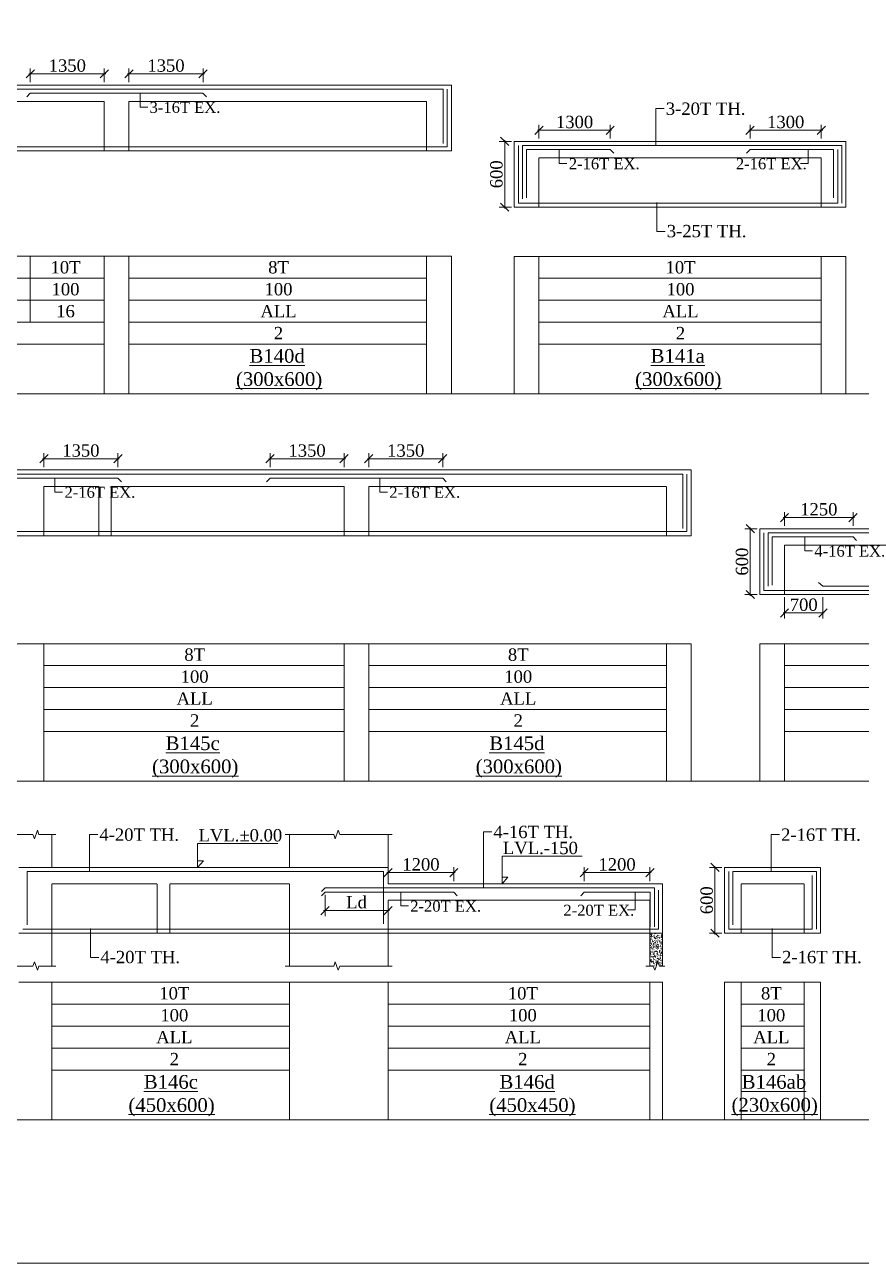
# Model space of a CAD drawing. Header units: millimetres. Extents: x 9781889 to 10654170, y -7832723 to -7608561.
# Drawn here: x 10389432 to 10404690, y -7801878 to -7779287 of the extents above; entities that cross this region are included whole.
import ezdxf
from ezdxf.enums import TextEntityAlignment as Align

# ---------------------------------------------------------------- set-up
doc = ezdxf.new("R2010")
doc.units = ezdxf.units.MM
doc.header["$LTSCALE"] = 10
doc.header["$PDMODE"] = 3
doc.linetypes.add('HIDDEN', pattern=[0.375, 0.25, -0.125])
for name, color, linetype, lineweight in [('LVL', 3, 'Continuous', 0), ('S-CUT OUT LINE', 9, 'Continuous', 0), ('S-DIM L.S.', 7, 'Continuous', 0), ('S-HATCH', 8, 'Continuous', 0), ('S-L.S.SECTION', 5, 'Continuous', 0), ('S-L.S.SLAB LINE', 252, 'HIDDEN', 0), ('S-L.S.STEEL', 1, 'Continuous', 9), ('S-SECTION MARK', 7, 'Continuous', 0), ('S-SHEET', 251, 'Continuous', 0), ('S-TEXT', 7, 'Continuous', 0), ('S-TEXT L.S. BEAM NO.', 30, 'Continuous', 0), ('S-TEXT. L.S.', 7, 'Continuous', 0)]:
    doc.layers.add(name, color=color, linetype=linetype, lineweight=lineweight)
doc.styles.add('135', font='arial.ttf', dxfattribs={"width": 0.8, "height": 135})
doc.styles.get("Standard").update_dxf_attribs({"font": 'arial.ttf'})
doc.styles.add('TEXT', font='times.ttf')
doc.dimstyles.new('75', dxfattribs={"dimtxt": 135, "dimasz": 90, "dimexe": 0.1, "dimexo": 0.03, "dimgap": 0.09, "dimtad": 1, "dimdec": 0, "dimzin": 0, "dimdsep": 46, "dimtxsty": '135', "dimblk": 'ARCHTICK', "dimcen": 0.09, "dimclrd": 256, "dimclre": 256, "dimclrt": 256, "dimadec": 0, "dimazin": 0, "dimtfac": 1, "dimtdec": 0, "dimtofl": 0, "dimtmove": 1, "dimatfit": 3, "dimldrblk": 'DOTSMALL', "dimfxl": 1, "dimtolj": 1, "dimtzin": 0, "dimlwd": -1, "dimlwe": -1, "dimarcsym": 0})
doc.dimstyles.new('SETU_1', dxfattribs={"dimtxt": 200, "dimasz": 150, "dimexe": 100, "dimexo": 50, "dimgap": 35, "dimtad": 1, "dimdec": 0, "dimzin": 0, "dimdsep": 46, "dimtxsty": 'Standard', "dimblk": 'OBLIQUE', "dimcen": 150, "dimdle": 25, "dimclrd": 256, "dimclre": 7, "dimclrt": 256, "dimadec": 0, "dimazin": 0, "dimtfac": 1, "dimtdec": 0, "dimtofl": 0, "dimtmove": 1, "dimatfit": 3, "dimfxl": 1, "dimtolj": 1, "dimtzin": 0, "dimlwd": -1, "dimlwe": 5, "dimarcsym": 1})

# ---------------------------------------------------------------- blocks, each defined once
blk = doc.blocks.new('_Oblique')
at = {"color": 0, "linetype": 'ByBlock', "lineweight": -2}
blk.add_line((-0.5, -0.5), (0.5, 0.5), dxfattribs=at)
blk = doc.blocks.new('*D897')
at = {"layer": 'Defpoints', "color": 0, "transparency": 16777216}
for p in [(10390883, -7780183), (10389533, -7780387, 0), (10390883, -7780387, 0)]:
    blk.add_point(p, dxfattribs=at)
at = {"layer": 'S-DIM L.S.', "transparency": 16777216}
blk.add_line((10389508, -7780183), (10390908, -7780183), dxfattribs=at)
at = {"layer": 'S-DIM L.S.', "color": 7, "lineweight": 5, "transparency": 16777216}
for p, q in [((10389533, -7780337), (10389533, -7780083)), ((10390883, -7780337), (10390883, -7780083))]:
    blk.add_line(p, q, dxfattribs=at)
at = {"layer": 'S-DIM L.S.', "transparency": 16777216, "xscale": 150, "yscale": 150, "zscale": 150, "rotation": 180}
blk.add_blockref('_Oblique', (10389533, -7780183), dxfattribs=at)
at = {"layer": 'S-DIM L.S.', "transparency": 16777216, "xscale": 150, "yscale": 150, "zscale": 150}
blk.add_blockref('_Oblique', (10390883, -7780183), dxfattribs=at)
at = {"layer": 'S-DIM L.S.', "transparency": 16777216, "insert": (10390208, -7780033), "char_height": 225, "attachment_point": 5, "style": 'TEXT'}
blk.add_mtext('\\A1;1350', dxfattribs=at)
blk = doc.blocks.new('*D898')
at = {"layer": 'Defpoints', "color": 0, "transparency": 16777216}
for p in [(10391333, -7780183), (10391333, -7780387, 0), (10392683, -7780387, 0)]:
    blk.add_point(p, dxfattribs=at)
at = {"layer": 'S-DIM L.S.', "transparency": 16777216}
blk.add_line((10392708, -7780183), (10391308, -7780183), dxfattribs=at)
at = {"layer": 'S-DIM L.S.', "color": 7, "lineweight": 5, "transparency": 16777216}
for p, q in [((10391333, -7780337), (10391333, -7780083)), ((10392683, -7780337), (10392683, -7780083))]:
    blk.add_line(p, q, dxfattribs=at)
at = {"layer": 'S-DIM L.S.', "transparency": 16777216, "xscale": 150, "yscale": 150, "zscale": 150, "rotation": 180}
blk.add_blockref('_Oblique', (10391333, -7780183), dxfattribs=at)
at = {"layer": 'S-DIM L.S.', "transparency": 16777216, "xscale": 150, "yscale": 150, "zscale": 150}
blk.add_blockref('_Oblique', (10392683, -7780183), dxfattribs=at)
at = {"layer": 'S-DIM L.S.', "transparency": 16777216, "insert": (10392008, -7780033), "char_height": 225, "attachment_point": 5, "style": 'TEXT'}
blk.add_mtext('\\A1;1350', dxfattribs=at)
blk = doc.blocks.new('_ArchTick')
at = {"color": 0, "linetype": 'ByBlock', "const_width": 0.15}
blk.add_lwpolyline([(-0.5, -0.5), (0.5, 0.5)], dxfattribs=at)
blk = doc.blocks.new('*D899')
at = {"layer": 'Defpoints', "color": 0, "transparency": 16777216}
for p in [(10398361, -7781415), (10398186, -7782615), (10398361, -7782615)]:
    blk.add_point(p, dxfattribs=at)
at = {"layer": 'S-DIM L.S.', "color": 7, "lineweight": 5, "transparency": 16777216}
for p, q in [((10398311, -7781415), (10398086, -7781415)), ((10398311, -7782615), (10398086, -7782615))]:
    blk.add_line(p, q, dxfattribs=at)
at = {"layer": 'S-DIM L.S.', "transparency": 16777216}
blk.add_line((10398186, -7781390), (10398186, -7782640), dxfattribs=at)
at = {"layer": 'S-DIM L.S.', "transparency": 16777216, "xscale": 150, "yscale": 150, "zscale": 150}
for p, rotation in [((10398186, -7781415), 90), ((10398186, -7782615), 270)]:
    blk.add_blockref('_Oblique', p, dxfattribs=dict(at, rotation=rotation))
at = {"layer": 'S-DIM L.S.', "transparency": 16777216, "insert": (10398036, -7782015), "char_height": 225, "attachment_point": 5, "rotation": 90, "style": 'TEXT'}
blk.add_mtext('\\A1;600', dxfattribs=at)
blk = doc.blocks.new('*D900')
at = {"layer": 'Defpoints', "color": 0, "transparency": 16777216}
for p in [(10402662, -7781415, 0), (10403962, -7781211), (10403962, -7781415, 0)]:
    blk.add_point(p, dxfattribs=at)
at = {"layer": 'S-DIM L.S.', "color": 7, "lineweight": 5, "transparency": 16777216}
for p, q in [((10402662, -7781365), (10402662, -7781111)), ((10403962, -7781365), (10403962, -7781111))]:
    blk.add_line(p, q, dxfattribs=at)
at = {"layer": 'S-DIM L.S.', "transparency": 16777216}
blk.add_line((10402637, -7781211), (10403987, -7781211), dxfattribs=at)
at = {"layer": 'S-DIM L.S.', "transparency": 16777216, "xscale": 150, "yscale": 150, "zscale": 150, "rotation": 180}
blk.add_blockref('_Oblique', (10402662, -7781211), dxfattribs=at)
at = {"layer": 'S-DIM L.S.', "transparency": 16777216, "xscale": 150, "yscale": 150, "zscale": 150}
blk.add_blockref('_Oblique', (10403962, -7781211), dxfattribs=at)
at = {"layer": 'S-DIM L.S.', "transparency": 16777216, "insert": (10403312, -7781062), "char_height": 225, "attachment_point": 5, "style": 'TEXT'}
blk.add_mtext('\\A1;1300', dxfattribs=at)
blk = doc.blocks.new('*D901')
at = {"layer": 'Defpoints', "color": 0, "transparency": 16777216}
for p in [(10398811, -7781211), (10398811, -7781415, 0), (10400111, -7781415, 0)]:
    blk.add_point(p, dxfattribs=at)
at = {"layer": 'S-DIM L.S.', "color": 7, "lineweight": 5, "transparency": 16777216}
for p, q in [((10398811, -7781365), (10398811, -7781111)), ((10400111, -7781365), (10400111, -7781111))]:
    blk.add_line(p, q, dxfattribs=at)
at = {"layer": 'S-DIM L.S.', "transparency": 16777216}
blk.add_line((10400136, -7781211), (10398786, -7781211), dxfattribs=at)
at = {"layer": 'S-DIM L.S.', "transparency": 16777216, "xscale": 150, "yscale": 150, "zscale": 150, "rotation": 180}
blk.add_blockref('_Oblique', (10398811, -7781211), dxfattribs=at)
at = {"layer": 'S-DIM L.S.', "transparency": 16777216, "xscale": 150, "yscale": 150, "zscale": 150}
blk.add_blockref('_Oblique', (10400111, -7781211), dxfattribs=at)
at = {"layer": 'S-DIM L.S.', "transparency": 16777216, "insert": (10399461, -7781062), "char_height": 225, "attachment_point": 5, "style": 'TEXT'}
blk.add_mtext('\\A1;1300', dxfattribs=at)
blk = doc.blocks.new('*D910')
at = {"layer": 'Defpoints', "color": 0, "transparency": 16777216}
for p in [(10389781, -7787204), (10389781, -7787408, 0), (10391131, -7787408, 0)]:
    blk.add_point(p, dxfattribs=at)
at = {"layer": 'S-DIM L.S.', "transparency": 16777216}
blk.add_line((10391156, -7787204), (10389756, -7787204), dxfattribs=at)
at = {"layer": 'S-DIM L.S.', "color": 7, "lineweight": 5, "transparency": 16777216}
for p, q in [((10389781, -7787358), (10389781, -7787104)), ((10391131, -7787358), (10391131, -7787104))]:
    blk.add_line(p, q, dxfattribs=at)
at = {"layer": 'S-DIM L.S.', "transparency": 16777216, "xscale": 150, "yscale": 150, "zscale": 150, "rotation": 180}
blk.add_blockref('_Oblique', (10389781, -7787204), dxfattribs=at)
at = {"layer": 'S-DIM L.S.', "transparency": 16777216, "xscale": 150, "yscale": 150, "zscale": 150}
blk.add_blockref('_Oblique', (10391131, -7787204), dxfattribs=at)
at = {"layer": 'S-DIM L.S.', "transparency": 16777216, "insert": (10390456, -7787055), "char_height": 225, "attachment_point": 5, "style": 'TEXT'}
blk.add_mtext('\\A1;1350', dxfattribs=at)
blk = doc.blocks.new('*D911')
at = {"layer": 'Defpoints', "color": 0, "transparency": 16777216}
for p in [(10395256, -7787204), (10393906, -7787408, 0), (10395256, -7787408, 0)]:
    blk.add_point(p, dxfattribs=at)
at = {"layer": 'S-DIM L.S.', "transparency": 16777216}
blk.add_line((10393881, -7787204), (10395281, -7787204), dxfattribs=at)
at = {"layer": 'S-DIM L.S.', "color": 7, "lineweight": 5, "transparency": 16777216}
for p, q in [((10393906, -7787358), (10393906, -7787104)), ((10395256, -7787358), (10395256, -7787104))]:
    blk.add_line(p, q, dxfattribs=at)
at = {"layer": 'S-DIM L.S.', "transparency": 16777216, "xscale": 150, "yscale": 150, "zscale": 150, "rotation": 180}
blk.add_blockref('_Oblique', (10393906, -7787204), dxfattribs=at)
at = {"layer": 'S-DIM L.S.', "transparency": 16777216, "xscale": 150, "yscale": 150, "zscale": 150}
blk.add_blockref('_Oblique', (10395256, -7787204), dxfattribs=at)
at = {"layer": 'S-DIM L.S.', "transparency": 16777216, "insert": (10394581, -7787055), "char_height": 225, "attachment_point": 5, "style": 'TEXT'}
blk.add_mtext('\\A1;1350', dxfattribs=at)
blk = doc.blocks.new('*D912')
at = {"layer": 'Defpoints', "color": 0, "transparency": 16777216}
for p in [(10395706, -7787204), (10395706, -7787408, 0), (10397056, -7787408, 0)]:
    blk.add_point(p, dxfattribs=at)
at = {"layer": 'S-DIM L.S.', "transparency": 16777216}
blk.add_line((10397081, -7787204), (10395681, -7787204), dxfattribs=at)
at = {"layer": 'S-DIM L.S.', "color": 7, "lineweight": 5, "transparency": 16777216}
for p, q in [((10395706, -7787358), (10395706, -7787104)), ((10397056, -7787358), (10397056, -7787104))]:
    blk.add_line(p, q, dxfattribs=at)
at = {"layer": 'S-DIM L.S.', "transparency": 16777216, "xscale": 150, "yscale": 150, "zscale": 150, "rotation": 180}
blk.add_blockref('_Oblique', (10395706, -7787204), dxfattribs=at)
at = {"layer": 'S-DIM L.S.', "transparency": 16777216, "xscale": 150, "yscale": 150, "zscale": 150}
blk.add_blockref('_Oblique', (10397056, -7787204), dxfattribs=at)
at = {"layer": 'S-DIM L.S.', "transparency": 16777216, "insert": (10396381, -7787055), "char_height": 225, "attachment_point": 5, "style": 'TEXT'}
blk.add_mtext('\\A1;1350', dxfattribs=at)
blk = doc.blocks.new('*D913')
at = {"layer": 'Defpoints', "color": 0, "transparency": 16777216}
for p in [(10402841, -7788480), (10402666, -7789680), (10402841, -7789680)]:
    blk.add_point(p, dxfattribs=at)
at = {"layer": 'S-DIM L.S.', "color": 7, "lineweight": 5, "transparency": 16777216}
for p, q in [((10402791, -7788480), (10402566, -7788480)), ((10402791, -7789680), (10402566, -7789680))]:
    blk.add_line(p, q, dxfattribs=at)
at = {"layer": 'S-DIM L.S.', "transparency": 16777216}
blk.add_line((10402666, -7788455), (10402666, -7789705), dxfattribs=at)
at = {"layer": 'S-DIM L.S.', "transparency": 16777216, "xscale": 150, "yscale": 150, "zscale": 150}
for p, rotation in [((10402666, -7788480), 90), ((10402666, -7789680), 270)]:
    blk.add_blockref('_Oblique', p, dxfattribs=dict(at, rotation=rotation))
at = {"layer": 'S-DIM L.S.', "transparency": 16777216, "insert": (10402516, -7789080), "char_height": 225, "attachment_point": 5, "rotation": 90, "style": 'TEXT'}
blk.add_mtext('\\A1;600', dxfattribs=at)
blk = doc.blocks.new('*D915')
at = {"layer": 'Defpoints', "color": 0, "transparency": 16777216}
for p in [(10403291, -7788277), (10403291, -7788480, 0), (10404541, -7788480, 0)]:
    blk.add_point(p, dxfattribs=at)
at = {"layer": 'S-DIM L.S.', "color": 7, "lineweight": 5, "transparency": 16777216}
for p, q in [((10403291, -7788430), (10403291, -7788177)), ((10404541, -7788430), (10404541, -7788177))]:
    blk.add_line(p, q, dxfattribs=at)
at = {"layer": 'S-DIM L.S.', "transparency": 16777216}
blk.add_line((10404566, -7788277), (10403266, -7788277), dxfattribs=at)
at = {"layer": 'S-DIM L.S.', "transparency": 16777216, "xscale": 150, "yscale": 150, "zscale": 150, "rotation": 180}
blk.add_blockref('_Oblique', (10403291, -7788277), dxfattribs=at)
at = {"layer": 'S-DIM L.S.', "transparency": 16777216, "xscale": 150, "yscale": 150, "zscale": 150}
blk.add_blockref('_Oblique', (10404541, -7788277), dxfattribs=at)
at = {"layer": 'S-DIM L.S.', "transparency": 16777216, "insert": (10403916, -7788127), "char_height": 225, "attachment_point": 5, "style": 'TEXT'}
blk.add_mtext('\\A1;1250', dxfattribs=at)
blk = doc.blocks.new('*D917')
at = {"layer": 'Defpoints', "color": 0, "transparency": 16777216}
for p in [(10403291, -7789680, 0), (10403991, -7789680, 0), (10403291, -7790016)]:
    blk.add_point(p, dxfattribs=at)
at = {"layer": 'S-DIM L.S.', "color": 7, "lineweight": 5, "transparency": 16777216}
for p, q in [((10403291, -7789730), (10403291, -7790116)), ((10403991, -7789730), (10403991, -7790116))]:
    blk.add_line(p, q, dxfattribs=at)
at = {"layer": 'S-DIM L.S.', "transparency": 16777216}
blk.add_line((10404016, -7790016), (10403266, -7790016), dxfattribs=at)
at = {"layer": 'S-DIM L.S.', "transparency": 16777216, "xscale": 150, "yscale": 150, "zscale": 150, "rotation": 180}
blk.add_blockref('_Oblique', (10403291, -7790016), dxfattribs=at)
at = {"layer": 'S-DIM L.S.', "transparency": 16777216, "xscale": 150, "yscale": 150, "zscale": 150}
blk.add_blockref('_Oblique', (10403991, -7790016), dxfattribs=at)
at = {"layer": 'S-DIM L.S.', "transparency": 16777216, "insert": (10403641, -7789867), "char_height": 225, "attachment_point": 5, "style": 'TEXT'}
blk.add_mtext('\\A1;700', dxfattribs=at)
blk = doc.blocks.new('*D1290')
at = {"layer": 'Defpoints', "color": 0, "transparency": 16777216}
for p in [(10394909, -7795107, 0), (10396059, -7795257, 0), (10396059, -7795446)]:
    blk.add_point(p, dxfattribs=at)
at = {"layer": 'S-DIM L.S.', "color": 7, "lineweight": 5, "transparency": 16777216}
for p, q in [((10394909, -7795157), (10394909, -7795546)), ((10396059, -7795307), (10396059, -7795546))]:
    blk.add_line(p, q, dxfattribs=at)
at = {"layer": 'S-DIM L.S.', "transparency": 16777216}
blk.add_line((10394884, -7795446), (10396084, -7795446), dxfattribs=at)
at = {"layer": 'S-DIM L.S.', "transparency": 16777216, "xscale": 150, "yscale": 150, "zscale": 150, "rotation": 180}
blk.add_blockref('_Oblique', (10394909, -7795446), dxfattribs=at)
at = {"layer": 'S-DIM L.S.', "transparency": 16777216, "xscale": 150, "yscale": 150, "zscale": 150}
blk.add_blockref('_Oblique', (10396059, -7795446), dxfattribs=at)
at = {"layer": 'S-DIM L.S.', "transparency": 16777216, "insert": (10395484, -7795294), "char_height": 225, "attachment_point": 5, "style": 'TEXT'}
blk.add_mtext('\\A1;Ld', dxfattribs=at)
blk = doc.blocks.new('*D1291')
at = {"layer": 'Defpoints', "color": 0, "transparency": 16777216}
for p in [(10396059, -7794753), (10396059, -7794957, 0), (10397259, -7794957, 0)]:
    blk.add_point(p, dxfattribs=at)
at = {"layer": 'S-DIM L.S.', "color": 7, "lineweight": 5, "transparency": 16777216}
for p, q in [((10396059, -7794907), (10396059, -7794653)), ((10397259, -7794907), (10397259, -7794653))]:
    blk.add_line(p, q, dxfattribs=at)
at = {"layer": 'S-DIM L.S.', "transparency": 16777216}
blk.add_line((10397284, -7794753), (10396034, -7794753), dxfattribs=at)
at = {"layer": 'S-DIM L.S.', "transparency": 16777216, "xscale": 150, "yscale": 150, "zscale": 150, "rotation": 180}
blk.add_blockref('_Oblique', (10396059, -7794753), dxfattribs=at)
at = {"layer": 'S-DIM L.S.', "transparency": 16777216, "xscale": 150, "yscale": 150, "zscale": 150}
blk.add_blockref('_Oblique', (10397259, -7794753), dxfattribs=at)
at = {"layer": 'S-DIM L.S.', "transparency": 16777216, "insert": (10396659, -7794604), "char_height": 225, "attachment_point": 5, "style": 'TEXT'}
blk.add_mtext('\\A1;1200', dxfattribs=at)
blk = doc.blocks.new('*D1292')
at = {"layer": 'Defpoints', "color": 0, "transparency": 16777216}
for p in [(10399636, -7794957, 0), (10400836, -7794753), (10400836, -7794957, 0)]:
    blk.add_point(p, dxfattribs=at)
at = {"layer": 'S-DIM L.S.', "color": 7, "lineweight": 5, "transparency": 16777216}
for p, q in [((10399636, -7794907), (10399636, -7794653)), ((10400836, -7794907), (10400836, -7794653))]:
    blk.add_line(p, q, dxfattribs=at)
at = {"layer": 'S-DIM L.S.', "transparency": 16777216}
blk.add_line((10399611, -7794753), (10400861, -7794753), dxfattribs=at)
at = {"layer": 'S-DIM L.S.', "transparency": 16777216, "xscale": 150, "yscale": 150, "zscale": 150, "rotation": 180}
blk.add_blockref('_Oblique', (10399636, -7794753), dxfattribs=at)
at = {"layer": 'S-DIM L.S.', "transparency": 16777216, "xscale": 150, "yscale": 150, "zscale": 150}
blk.add_blockref('_Oblique', (10400836, -7794753), dxfattribs=at)
at = {"layer": 'S-DIM L.S.', "transparency": 16777216, "insert": (10400236, -7794604), "char_height": 225, "attachment_point": 5, "style": 'TEXT'}
blk.add_mtext('\\A1;1200', dxfattribs=at)
blk = doc.blocks.new('*D1295')
at = {"layer": 'Defpoints', "color": 0, "transparency": 16777216}
for p in [(10402197, -7794657), (10402022, -7795857), (10402197, -7795857)]:
    blk.add_point(p, dxfattribs=at)
at = {"layer": 'S-DIM L.S.', "color": 7, "lineweight": 5, "transparency": 16777216}
for p, q in [((10402147, -7794657), (10401922, -7794657)), ((10402147, -7795857), (10401922, -7795857))]:
    blk.add_line(p, q, dxfattribs=at)
at = {"layer": 'S-DIM L.S.', "transparency": 16777216}
blk.add_line((10402022, -7794632), (10402022, -7795882), dxfattribs=at)
at = {"layer": 'S-DIM L.S.', "transparency": 16777216, "xscale": 150, "yscale": 150, "zscale": 150}
for p, rotation in [((10402022, -7794657), 90), ((10402022, -7795857), 270)]:
    blk.add_blockref('_Oblique', p, dxfattribs=dict(at, rotation=rotation))
at = {"layer": 'S-DIM L.S.', "transparency": 16777216, "insert": (10401872, -7795257), "char_height": 225, "attachment_point": 5, "rotation": 90, "style": 'TEXT'}
blk.add_mtext('\\A1;600', dxfattribs=at)

msp = doc.modelspace()

# ---------------------------------------------------------------- hatches: boundary and pattern name
at = {"layer": 'S-HATCH'}
h = msp.add_hatch(dxfattribs=at)
h.set_pattern_fill('AR-CONC', color=256, scale=0.5)
h.set_pattern_definition([(50, (606081.35, -67240.05), (91.0923345, -7.96954277), [9.525, -104.775]), (355, (606081.35, -67240.05), (-17.6217107, 95.5284226), [7.62, -83.8202921]), (100.4514447, (606088.94, -67240.71), (73.47062355, 87.55887596), [8.0950044, -89.0451223]), (46.1842, (606081.35, -67214.65), (135.5395204, -21.021164), [14.2875, -157.1625]), (96.6355576, (606092.64, -67216.4), (118.702067, 123.7130623), [12.1425116, -133.5678041]), (351.1841512, (606081.35, -67214.65), (118.702067, 123.7130623), [11.4299835, -125.729866]), (21, (606094.05, -67221), (75.80719563, -51.1325991), [9.525, -104.775]), (326, (606094.05, -67221), (30.9010142, 92.09398306), [7.62, -83.82]), (71.451445, (606100.36, -67225.26), (106.70820964, 40.96138444), [8.0950044, -89.0449688]), (37.5, (606081.347, -67240.047), (1.544301625, 42.27751944), [0, -82.804, 0, -85.09, 0, -84.1375]), (7.5, (606081.347, -67240.047), (33.40983126, 50.09028741), [0, -48.514, 0, -80.899, 0, -32.0675]), (327.5, (606053.026, -67240.047), (67.79529758, -2.864372), [0, -31.75, 0, -99.06, 0, -131.445]), (317.5, (606040.326, -67240.047), (74.0645907, 12.71324552), [0, -41.275, 0, -65.786, 0, -93.345])])
h.paths.add_polyline_path([(10400836.5, -7796457.2), (10400952.3, -7796457.2), (10400980.2, -7796380.3), (10401008.2, -7796457.2), (10401066.5, -7796457.2), (10401066.5, -7795857.2), (10400836.5, -7795857.2)])

# ---------------------------------------------------------------- linework, layer by layer
at = {"layer": 'LVL', "linetype": 'Continuous', "elevation": 0}
for points in [[(10394046.7, -7794222.2), (10392585.5, -7794222.2), (10392585.5, -7794657.2), (10392693.6, -7794535.1), (10392585.5, -7794535.1)], [(10399599.1, -7794453.8), (10398137.9, -7794453.8), (10398137.9, -7794957.2), (10398246, -7794835.1), (10398137.9, -7794835.1)]]:
    msp.add_lwpolyline(points, dxfattribs=at)
at = {"layer": 'S-CUT OUT LINE', "color": 5, "elevation": 0}
for points in [[(10389245.3, -7794057.2), (10389579, -7794057.2), (10389607, -7794134), (10389662.9, -7793980.3), (10389690.9, -7794057.2), (10389998.6, -7794057.2)], [(10394180.3, -7794057.2), (10395067, -7794057.2), (10395094.9, -7794134), (10395150.9, -7793980.3), (10395178.9, -7794057.2), (10396133.6, -7794057.2)], [(10389245.3, -7796457.2), (10389579, -7796457.2), (10389607, -7796380.3), (10389662.9, -7796534), (10389690.9, -7796457.2), (10389998.6, -7796457.2)], [(10394180.3, -7796457.2), (10395067, -7796457.2), (10395094.9, -7796380.3), (10395150.9, -7796534), (10395178.9, -7796457.2), (10396133.6, -7796457.2)]]:
    msp.add_lwpolyline(points, dxfattribs=at)
at = {"layer": 'S-CUT OUT LINE', "color": 1, "elevation": 0}
msp.add_lwpolyline([(10401105.9, -7796457.2), (10401008.2, -7796457.2), (10400980.2, -7796380.3), (10400924.3, -7796534), (10400896.3, -7796457.2), (10400761.5, -7796457.2)], dxfattribs=at)
at = {"layer": 'S-L.S.SECTION'}
for p, q in [((10379527.8, -7780386.7, 0), (10397212.9, -7780386.7, 0)), ((10397212.9, -7780386.7, 0), (10397212.9, -7781586.7, 0)), ((10398361, -7781414.9, 0), (10404411.5, -7781414.9, 0)), ((10398361.1, -7781414.9, 0), (10398361.1, -7782614.9, 0)), ((10404411.5, -7782614.9, 0), (10404411.5, -7781414.9, 0)), ((10379977.9, -7781587, 0), (10397212.9, -7781586.7, 0)), ((10398361, -7782614.9, 0), (10404411.5, -7782614.9, 0)), ((10383900.8, -7787408.1, 0), (10401585.8, -7787408.1, 0)), ((10401585.8, -7787408.1, 0), (10401585.8, -7788608.1, 0)), ((10384350.9, -7788608.1, 0), (10401585.8, -7788608.1, 0)), ((10402840.7, -7788480.4, 0), (10408891.2, -7788480.4, 0)), ((10402840.8, -7788480.4, 0), (10402840.8, -7789680.4, 0)), ((10402840.7, -7789680.4, 0), (10408891.2, -7789680.4, 0)), ((10389923.6, -7794657.2, 0), (10389923.6, -7794057.2, 0)), ((10394258.6, -7794657.2, 0), (10394258.6, -7794057.2, 0)), ((10396058.7, -7794957.2, 0), (10396058.6, -7794057.2, 0)), ((10389323.6, -7794657.2, 0), (10396058.6, -7794657.2, 0)), ((10402196.8, -7794657.2, 0), (10403946.8, -7794657.2, 0)), ((10402196.8, -7794657.2, 0), (10402196.8, -7795857.2, 0)), ((10403946.8, -7795857.2, 0), (10403946.8, -7794657.2, 0)), ((10396058.6, -7794957.2, 0), (10401066.5, -7794957.2, 0)), ((10401066.5, -7795857.2, 0), (10401066.5, -7794957.2, 0)), ((10401066.5, -7795857.2, 0), (10401066.5, -7794957.2, 0)), ((10389323.6, -7795857.2, 0), (10401062.4, -7795857.2, 0)), ((10389923.6, -7795857.2, 0), (10389923.6, -7796457.2, 0)), ((10394258.6, -7795857.2, 0), (10394258.6, -7796457.2, 0)), ((10396058.6, -7795857.2, 0), (10396058.6, -7796457.2, 0)), ((10402196.8, -7795857.2, 0), (10403946.8, -7795857.2, 0))]:
    msp.add_line(p, q, dxfattribs=at)
at = {"layer": 'S-L.S.SECTION', "color": 1}
for p, q in [((10400836.5, -7795857.2, 0), (10400836.5, -7796457.2, 0)), ((10401066.5, -7795857.2, 0), (10401066.5, -7796457.2, 0))]:
    msp.add_line(p, q, dxfattribs=at)
at = {"layer": 'S-L.S.SLAB LINE', "ltscale": 0.3}
for p, q in [((10386637.9, -7780686.7, 0), (10390882.9, -7780686.7, 0)), ((10390882.9, -7780686.7, 0), (10390882.9, -7781586.7, 0)), ((10391332.9, -7780686.7, 0), (10396762.9, -7780686.7, 0)), ((10391332.9, -7780686.7, 0), (10391332.9, -7781586.7, 0)), ((10396762.9, -7780686.7, 0), (10396762.9, -7781586.7, 0)), ((10398361, -7781714.9, 0), (10398361.1, -7781714.9, 0)), ((10398811.1, -7781714.9, 0), (10403961.5, -7781714.9, 0)), ((10398811.1, -7781714.9, 0), (10398811.1, -7782614.9, 0)), ((10403961.5, -7781714.9, 0), (10403961.5, -7782614.9, 0)), ((10389780.8, -7787708.1, 0), (10390780.8, -7787708.1, 0)), ((10389780.8, -7787708.1, 0), (10389780.8, -7788608.1, 0)), ((10390780.8, -7787708.1, 0), (10390780.8, -7788608.1, 0)), ((10391010.8, -7787708.1, 0), (10395255.8, -7787708.1, 0)), ((10391010.8, -7787708.1, 0), (10391010.8, -7788608.1, 0)), ((10395255.8, -7787708.1, 0), (10395255.8, -7788608.1, 0)), ((10395705.8, -7787708.1, 0), (10401135.8, -7787708.1, 0)), ((10395705.8, -7787708.1, 0), (10395705.8, -7788608.1, 0)), ((10401135.8, -7787708.1, 0), (10401135.8, -7788608.1, 0)), ((10402840.7, -7788780.4, 0), (10402840.8, -7788780.4, 0)), ((10403290.8, -7788780.4, 0), (10408291.2, -7788780.4, 0)), ((10403290.8, -7788780.4, 0), (10403290.8, -7789680.4, 0)), ((10389923.6, -7794957.2, 0), (10391846.2, -7794957.2, 0)), ((10389923.6, -7794957.2, 0), (10389923.6, -7795857.2, 0)), ((10391846.2, -7794957.2, 0), (10391846.2, -7795857.2, 0)), ((10392076.2, -7794957.2, 0), (10394258.6, -7794957.2, 0)), ((10392076.2, -7794957.2, 0), (10392076.2, -7795857.2, 0)), ((10394258.7, -7794957.2, 0), (10394258.7, -7795857.2, 0)), ((10402196.8, -7794957.2, 0), (10402196.8, -7794957.2, 0)), ((10402496.8, -7794957.2, 0), (10403646.8, -7794957.2, 0)), ((10402496.8, -7794957.2, 0), (10402496.8, -7795857.2, 0)), ((10403646.8, -7794957.2, 0), (10403646.8, -7795857.2, 0)), ((10396058.6, -7795257.2, 0), (10400836.5, -7795257.2, 0)), ((10396058.6, -7795257.2, 0), (10396058.6, -7795857.2, 0)), ((10400836.5, -7795257.2, 0), (10400836.5, -7795857.2, 0)), ((10400836.5, -7795257.2, 0), (10400836.5, -7795857.2, 0)), ((10400836.5, -7795257.2, 0), (10400836.5, -7795857.2, 0)), ((10400836.5, -7795257.2, 0), (10400836.5, -7795857.2, 0)), ((10400836.5, -7795257.2, 0), (10400836.5, -7795857.2, 0))]:
    msp.add_line(p, q, dxfattribs=at)
at = {"layer": 'S-L.S.STEEL'}
for p, q in [((10379691.9, -7780461.7, 0), (10397062.9, -7780461.7, 0)), ((10397062.9, -7780461.7, 0), (10397062.9, -7781452.3, 0)), ((10397137.9, -7780463, 0), (10397137.9, -7781511.7, 0)), ((10392682.9, -7780536.7, 0), (10392746.1, -7780603.6, 0)), ((10379609.9, -7781511.7, 0), (10397137.9, -7781511.7, 0)), ((10398436, -7782539.9, 0), (10398436, -7781489.9, 0)), ((10398511, -7781489.9, 0), (10404336.5, -7781489.9, 0)), ((10398511, -7782460.3, 0), (10398511, -7781489.9, 0)), ((10400111.2, -7781564.9, 0), (10398586, -7781564.9, 0)), ((10398586, -7782443.7, 0), (10398586, -7781564.9, 0)), ((10400111.2, -7781564.9, 0), (10400174.3, -7781631.8, 0)), ((10404186.5, -7782443.7, 0), (10404186.5, -7781564.9, 0)), ((10404261.5, -7782539.9, 0), (10404261.5, -7781564.9, 0)), ((10404336.5, -7782539.9, 0), (10404336.5, -7781489.9, 0)), ((10398436, -7782539.9, 0), (10404261.5, -7782539.9, 0)), ((10384067.4, -7787483.1, 0), (10401435.8, -7787483.1, 0)), ((10401435.8, -7787483.1, 0), (10401435.8, -7788473.6, 0)), ((10401510.8, -7787484.4, 0), (10401510.8, -7788533.1, 0)), ((10391130.9, -7787558.1, 0), (10391194, -7787624.9, 0)), ((10397055.9, -7787558.1, 0), (10397119, -7787624.9, 0)), ((10383984.1, -7788533.1, 0), (10401510.8, -7788533.1, 0)), ((10402915.7, -7789605.4, 0), (10402915.7, -7788555.4, 0)), ((10402990.7, -7788555.4, 0), (10408816.2, -7788555.4, 0)), ((10402990.7, -7789525.8, 0), (10402990.7, -7788555.4, 0)), ((10404540.9, -7788630.4, 0), (10403065.7, -7788630.4, 0)), ((10403065.7, -7789509.2, 0), (10403065.7, -7788630.4, 0)), ((10404540.9, -7788630.4, 0), (10404604.1, -7788697.3, 0)), ((10402915.7, -7789605.4, 0), (10408741.2, -7789605.4, 0)), ((10402271.8, -7795782.2, 0), (10402271.8, -7794732.2, 0)), ((10402346.8, -7794732.2, 0), (10403871.8, -7794732.2, 0)), ((10402346.8, -7795702.5, 0), (10402346.8, -7794732.2, 0)), ((10403871.8, -7795782.2, 0), (10403871.8, -7794732.2, 0)), ((10403796.8, -7795782.2, 0), (10403796.8, -7794807.2, 0)), ((10394908.6, -7795032.2, 0), (10394845.4, -7795099, 0)), ((10394908.6, -7795107.2, 0), (10394845.4, -7795174, 0)), ((10394908.6, -7795032.2, 0), (10400916.5, -7795032.2, 0)), ((10394908.6, -7795107.2, 0), (10397258.7, -7795107.2, 0)), ((10397258.7, -7795107.2, 0), (10397321.9, -7795174, 0)), ((10399636.3, -7795107.2, 0), (10399573.2, -7795174, 0)), ((10400841.5, -7795107.2, 0), (10399636.3, -7795107.2, 0)), ((10400841.5, -7795738.7, 0), (10400841.5, -7795107.2, 0)), ((10400916.5, -7795738.7, 0), (10400916.5, -7795032.2, 0)), ((10400991.5, -7795782.2, 0), (10400991.5, -7795075.4, 0)), ((10389398.6, -7795782.2, 0), (10400991.5, -7795782.2, 0)), ((10402271.8, -7795782.2, 0), (10403796.8, -7795782.2, 0))]:
    msp.add_line(p, q, dxfattribs=at)
at = {"layer": 'S-L.S.STEEL', "elevation": 0}
msp.add_lwpolyline([(10407680.6, -7789462.2), (10407591.1, -7789530.4), (10403990.9, -7789530.4), (10403908.9, -7789459.7)], dxfattribs=at)
at = {"layer": 'S-L.S.STEEL'}
for points in [[(10392682.9, -7780536.7, 0), (10389532.9, -7780536.7, 0), (10389469.7, -7780603.6, 0)], [(10404186.5, -7781564.9, 0), (10402661.5, -7781564.9, 0), (10402598.3, -7781631.8, 0)], [(10391130.9, -7787558.1, 0), (10388080.8, -7787558.1, 0), (10388017.6, -7787624.9, 0)], [(10397055.9, -7787558.1, 0), (10393905.8, -7787558.1, 0), (10393842.6, -7787624.9, 0)], [(10389473.6, -7795702.5, 0), (10389473.6, -7794732.2, 0), (10395973, -7794732.2, 0), (10395973, -7795687.5, 0)]]:
    msp.add_polyline3d(points, dxfattribs=at)
at = {"layer": 'S-SHEET'}
for p, q in [((10375535, -7783511.4, 0), (10397212.9, -7783511, 0)), ((10389532.9, -7783511, 0), (10389532.9, -7784711, 0)), ((10390882.9, -7783511, 0), (10390882.9, -7786020.3, 0)), ((10391332.9, -7783511, 0), (10391332.9, -7786020.3, 0)), ((10396762.9, -7783511, 0), (10396762.9, -7786020.3, 0)), ((10397212.9, -7783511, 0), (10397212.9, -7786020.3, 0)), ((10398361, -7783511.4, 0), (10404411.5, -7783511.4, 0)), ((10398361, -7783511.4, 0), (10398361, -7786020.7, 0)), ((10398811, -7783511.4, 0), (10398811, -7786020.7, 0)), ((10403961.5, -7783511.4, 0), (10403961.5, -7786020.7, 0)), ((10404411.5, -7783511.4, 0), (10404411.5, -7786020.7, 0)), ((10385407.9, -7783911, 0), (10390882.9, -7783911, 0)), ((10391332.9, -7783911, 0), (10396762.9, -7783911, 0)), ((10398811, -7783911.4, 0), (10403961.5, -7783911.4, 0)), ((10385407.9, -7784311, 0), (10390882.9, -7784311, 0)), ((10391332.9, -7784311, 0), (10396762.9, -7784311, 0)), ((10398811, -7784311.4, 0), (10403961.5, -7784311.4, 0)), ((10385407.9, -7784711, 0), (10390882.9, -7784711, 0)), ((10391332.9, -7784711, 0), (10396762.9, -7784711, 0)), ((10398811, -7784711.4, 0), (10403961.5, -7784711.4, 0)), ((10385407.9, -7785111, 0), (10390882.9, -7785111, 0)), ((10391332.9, -7785111, 0), (10396762.9, -7785111, 0)), ((10398811, -7785111.4, 0), (10403961.5, -7785111.4, 0)), ((10373481.8, -7786020.7, 0), (10424816, -7786020.7, 0)), ((10375535, -7786020.7, 0), (10397212.9, -7786020.3, 0)), ((10398361, -7786020.7, 0), (10404411.5, -7786020.7, 0)), ((10379907.9, -7790576.9, 0), (10401585.8, -7790576.9, 0)), ((10389780.8, -7790576.9, 0), (10389780.8, -7793086.2, 0)), ((10395255.8, -7790576.9, 0), (10395255.8, -7793086.2, 0)), ((10395705.8, -7790576.9, 0), (10395705.8, -7793086.2, 0)), ((10401135.8, -7790576.9, 0), (10401135.8, -7793086.2, 0)), ((10401585.8, -7790576.9, 0), (10401585.8, -7793086.2, 0)), ((10402840.7, -7790576.9, 0), (10408891.2, -7790576.9, 0)), ((10402840.7, -7790576.9, 0), (10402840.7, -7793086.2, 0)), ((10403290.7, -7790576.9, 0), (10403290.7, -7793086.2, 0)), ((10389780.8, -7790976.9, 0), (10395255.8, -7790976.9, 0)), ((10395705.8, -7790976.9, 0), (10401135.8, -7790976.9, 0)), ((10403290.7, -7790976.9, 0), (10408291.2, -7790976.9, 0)), ((10389780.8, -7791376.9, 0), (10395255.8, -7791376.9, 0)), ((10395705.8, -7791376.9, 0), (10401135.8, -7791376.9, 0)), ((10403290.7, -7791376.9, 0), (10408291.2, -7791376.9, 0)), ((10389780.8, -7791776.9, 0), (10395255.8, -7791776.9, 0)), ((10395705.8, -7791776.9, 0), (10401135.8, -7791776.9, 0)), ((10403290.7, -7791776.9, 0), (10408291.2, -7791776.9, 0)), ((10389780.8, -7792176.9, 0), (10395255.8, -7792176.9, 0)), ((10395705.8, -7792176.9, 0), (10401135.8, -7792176.9, 0)), ((10403290.7, -7792176.9, 0), (10408291.2, -7792176.9, 0)), ((10373481.8, -7793086.2, 0), (10424816, -7793086.2, 0)), ((10379907.9, -7793086.2, 0), (10401585.8, -7793086.2, 0)), ((10402840.7, -7793086.2, 0), (10408891.2, -7793086.2, 0)), ((10389323.6, -7796753.7, 0), (10401062.4, -7796753.7, 0)), ((10389923.6, -7796753.7, 0), (10389923.6, -7799263, 0)), ((10394258.6, -7796753.7, 0), (10394258.6, -7799263, 0)), ((10396058.6, -7796753.7, 0), (10396058.6, -7799263, 0)), ((10400836.5, -7796753.7, 0), (10400836.5, -7799263, 0)), ((10401062.4, -7796753.7, 0), (10401062.4, -7799263, 0)), ((10402196.8, -7796753.7, 0), (10403946.8, -7796753.7, 0)), ((10402196.8, -7796753.7, 0), (10402196.8, -7799263, 0)), ((10402496.8, -7796753.7, 0), (10402496.8, -7799263, 0)), ((10403646.8, -7796753.7, 0), (10403646.8, -7799263, 0)), ((10403946.8, -7796753.7, 0), (10403946.8, -7799263, 0)), ((10389923.6, -7797153.7, 0), (10394258.6, -7797153.7, 0)), ((10396058.6, -7797153.7, 0), (10400836.5, -7797153.7, 0)), ((10402496.8, -7797153.7, 0), (10403646.8, -7797153.7, 0)), ((10389923.6, -7797553.7, 0), (10394258.6, -7797553.7, 0)), ((10396058.6, -7797553.7, 0), (10400836.5, -7797553.7, 0)), ((10402496.8, -7797553.7, 0), (10403646.8, -7797553.7, 0)), ((10389923.6, -7797953.7, 0), (10394258.6, -7797953.7, 0)), ((10396058.6, -7797953.7, 0), (10400836.5, -7797953.7, 0)), ((10402496.8, -7797953.7, 0), (10403646.8, -7797953.7, 0)), ((10389923.6, -7798353.7, 0), (10394258.6, -7798353.7, 0)), ((10396058.6, -7798353.7, 0), (10400836.5, -7798353.7, 0)), ((10402496.8, -7798353.7, 0), (10403646.8, -7798353.7, 0)), ((10373481.8, -7799263, 0), (10424816, -7799263, 0)), ((10389323.6, -7799263, 0), (10401062.4, -7799263, 0)), ((10402196.8, -7799263, 0), (10403946.8, -7799263, 0))]:
    msp.add_line(p, q, dxfattribs=at)
msp.add_lwpolyline([(10373481.8, -7760218.1), (10424816, -7760218.1), (10424816, -7801877.7), (10373481.8, -7801877.7)], close=True, dxfattribs=at)

# ---------------------------------------------------------------- texts
at = {"layer": 'LVL', "style": 'TEXT'}
for s, p in [('LVL.%%P0.00', (10392601.3, -7794183.7, 0)), ('LVL.-150', (10398153.6, -7794415.3, 0))]:
    msp.add_text(s, height=225, dxfattribs=at).set_placement(p)
at = {"layer": 'S-TEXT', "linetype": 'ByBlock', "style": 'TEXT'}
for s, p in [('10T', (10390174.8, -7783711, 0)), ('8T', (10394060.4, -7783711, 0)), ('10T', (10401393.6, -7783711.4, 0)), ('100', (10390174.8, -7784111, 0)), ('100', (10394060.4, -7784111, 0)), ('100', (10401393.6, -7784111.4, 0)), ('16', (10390174.8, -7784511, 0)), ('ALL', (10394060.4, -7784511, 0)), ('ALL', (10401393.6, -7784511.4, 0)), ('2', (10394060.4, -7784911, 0)), ('2', (10401393.6, -7784911.4, 0)), ('8T', (10392530.9, -7790776.9, 0)), ('8T', (10398433.4, -7790776.9, 0)), ('100', (10392530.9, -7791176.9, 0)), ('100', (10398433.4, -7791176.9, 0)), ('ALL', (10392530.9, -7791576.9, 0)), ('ALL', (10398433.4, -7791576.9, 0)), ('2', (10392530.9, -7791976.9, 0)), ('2', (10398433.4, -7791976.9, 0)), ('10T', (10392160.1, -7796953.7, 0)), ('10T', (10398516.6, -7796953.7, 0)), ('8T', (10403049.8, -7796953.7, 0)), ('100', (10392160.1, -7797353.7, 0)), ('100', (10398516.6, -7797353.7, 0)), ('100', (10403049.8, -7797353.7, 0)), ('ALL', (10392160.1, -7797753.7, 0)), ('ALL', (10398516.6, -7797753.7, 0)), ('ALL', (10403049.8, -7797753.7, 0)), ('2', (10392160.1, -7798153.7, 0)), ('2', (10398516.6, -7798153.7, 0)), ('2', (10403049.8, -7798153.7, 0))]:
    msp.add_text(s, height=225, dxfattribs=at).set_placement(p, align=Align.MIDDLE_CENTER)
at = {"layer": 'S-TEXT L.S. BEAM NO.', "linetype": 'ByBlock', "style": 'TEXT'}
for s, p in [('%%UB140d', (10393531.8, -7785451.7, 0)), ('%%UB141a', (10400849.6, -7785452.1, 0)), ('%%U(300x600)', (10393284.2, -7785874.7, 0)), ('%%U(300x600)', (10400565.8, -7785875.1, 0)), ('%%UB145d', (10397904.7, -7792517.6, 0)), ('%%UB145c', (10392002.2, -7792517.6, 0)), ('%%U(300x600)', (10391754.6, -7792940.6, 0)), ('%%U(300x600)', (10397657.1, -7792940.6, 0))]:
    msp.add_text(s, height=250, dxfattribs=at).set_placement(p)
at = {"layer": 'S-TEXT L.S. BEAM NO.', "color": 140, "linetype": 'ByBlock', "style": 'TEXT'}
for s, p in [('%%UB146c', (10391604, -7798694.3, 0)), ('%%U(450x600)', (10391323.2, -7799117.3, 0))]:
    msp.add_text(s, height=250, dxfattribs=at).set_placement(p)
at = {"layer": 'S-TEXT L.S. BEAM NO.', "color": 145, "linetype": 'ByBlock', "style": 'TEXT'}
for s, p in [('%%UB146d', (10398091.8, -7798694.3, 0)), ('%%U(450x450)', (10397905.6, -7799117.3, 0))]:
    msp.add_text(s, height=250, dxfattribs=at).set_placement(p)
at = {"layer": 'S-TEXT L.S. BEAM NO.', "color": 1, "linetype": 'ByBlock', "style": 'TEXT'}
for s, p in [('%%UB146ab', (10402510.2, -7798694.3, 0)), ('%%U(230x600)', (10402324.7, -7799112.4, 0))]:
    msp.add_text(s, height=250, dxfattribs=at).set_placement(p)
at = {"layer": 'S-TEXT. L.S.', "style": 'TEXT'}
for s, height, p in [('3-16T EX.', 200, (10391708.7, -7780894.3, 0)), ('3-20T TH.', 225, (10401125, -7780930.6, 0)), ('2-16T EX.', 200, (10399355.6, -7781922.5, 0)), ('2-16T EX.', 200, (10402403.8, -7781922.5, 0)), ('3-25T TH.', 225, (10401143.4, -7783162.8, 0)), ('2-16T EX.', 200, (10390156.6, -7787915.6, 0)), ('2-16T EX.', 200, (10396081.6, -7787915.6, 0)), ('4-16T EX.', 200, (10403835.3, -7788988, 0)), ('4-20T TH.', 225, (10390792.6, -7794172.9, 0)), ('4-16T TH.', 225, (10397979.8, -7794122.9, 0)), ('2-16T TH.', 225, (10403228.1, -7794172.9, 0)), ('2-20T EX.', 200, (10396463.6, -7795464.7, 0)), ('2-20T EX.', 200, (10399256.4, -7795539.2, 0)), ('4-20T TH.', 225, (10390810.9, -7796405, 0)), ('2-16T TH.', 225, (10403246.5, -7796405, 0))]:
    msp.add_text(s, height=height, dxfattribs=at).set_placement(p)

# ---------------------------------------------------------------- dimensions: what is measured, and where the dimension line sits
at = {"layer": 'S-DIM L.S.'}
for base, p1, p2, picture, middle in [((10390882.9, -7780182.9, 0), (10389532.9, -7780386.7, 0), (10390882.9, -7780386.7, 0), '*D897', (10390207.9, -7780033.5, 0)), ((10403961.5, -7781211.1, 0), (10402661.5, -7781414.9, 0), (10403961.5, -7781414.9, 0), '*D900', (10403311.5, -7781061.7, 0)), ((10395255.8, -7787204.3, 0), (10393905.8, -7787408.1, 0), (10395255.8, -7787408.1, 0), '*D911', (10394580.8, -7787054.8, 0)), ((10400836.3, -7794753.4, 0), (10399636.3, -7794957.2, 0), (10400836.3, -7794957.2, 0), '*D1292', (10400236.3, -7794603.9, 0))]:
    dim = msp.add_linear_dim(base=base, p1=p1, p2=p2, angle=180, dimstyle='SETU_1', override={"dimtxt": 225, "dimtxsty": 'TEXT'}, dxfattribs=at)
    dim.commit()
    dim.dimension.update_dxf_attribs({"geometry": picture, "text_midpoint": middle})
for base, p1, p2, picture, middle in [((10391332.9, -7780182.9, 0), (10392682.9, -7780386.7, 0), (10391332.9, -7780386.7, 0), '*D898', (10392007.9, -7780033.5, 0)), ((10398811.2, -7781211.1, 0), (10400111.2, -7781414.9, 0), (10398811.2, -7781414.9, 0), '*D901', (10399461.2, -7781061.7, 0)), ((10389780.9, -7787204.3, 0), (10391130.9, -7787408.1, 0), (10389780.9, -7787408.1, 0), '*D910', (10390455.9, -7787054.8, 0)), ((10395705.9, -7787204.3, 0), (10397055.9, -7787408.1, 0), (10395705.9, -7787408.1, 0), '*D912', (10396380.9, -7787054.8, 0)), ((10403290.9, -7788276.6, 0), (10404540.9, -7788480.4, 0), (10403290.9, -7788480.4, 0), '*D915', (10403915.9, -7788127.2, 0)), ((10403290.8, -7790016.5, 0), (10403990.9, -7789680.4, 0), (10403290.8, -7789680.4, 0), '*D917', (10403640.8, -7789866.7, 0)), ((10396058.7, -7794753.4, 0), (10397258.7, -7794957.2, 0), (10396058.7, -7794957.2, 0), '*D1291', (10396658.7, -7794603.9, 0))]:
    dim = msp.add_linear_dim(base=base, p1=p1, p2=p2, dimstyle='SETU_1', override={"dimtxt": 225, "dimtxsty": 'TEXT'}, dxfattribs=at)
    dim.commit()
    dim.dimension.update_dxf_attribs({"geometry": picture, "text_midpoint": middle})
at = {"layer": 'S-DIM L.S.', "color": 7}
for base, p1, p2, picture, middle in [((10398185.9, -7782614.9, 0), (10398361, -7781414.9, 0), (10398361, -7782614.9, 0), '*D899', (10398036.4, -7782014.9, 0)), ((10402665.6, -7789680.4, 0), (10402840.7, -7788480.4, 0), (10402840.7, -7789680.4, 0), '*D913', (10402516.1, -7789080.4, 0)), ((10402021.6, -7795857.2, 0), (10402196.8, -7794657.2, 0), (10402196.8, -7795857.2, 0), '*D1295', (10401872.2, -7795257.2, 0))]:
    dim = msp.add_linear_dim(base=base, p1=p1, p2=p2, angle=90, dimstyle='SETU_1', override={"dimtxt": 225, "dimlfac": 0.5, "dimtxsty": 'TEXT'}, dxfattribs=at)
    dim.commit()
    dim.dimension.update_dxf_attribs({"geometry": picture, "text_midpoint": middle})
at = {"layer": 'S-DIM L.S.'}
dim = msp.add_linear_dim(base=(10396058.6, -7795446.2, 0), p1=(10394908.6, -7795107.2, 0), p2=(10396058.6, -7795257.2, 0), angle=180, text='Ld', dimstyle='SETU_1', override={"dimtxt": 225, "dimtxsty": 'TEXT'}, dxfattribs=at)
dim.commit()
dim.dimension.update_dxf_attribs({"geometry": '*D1290', "text_midpoint": (10395483.6, -7795293.6, 0)})

# ---------------------------------------------------------------- leaders
at = {"layer": 'S-SECTION MARK'}
for points in [[(10391534.7, -7780536.7, 0), (10391534.7, -7780789, 0), (10391674, -7780789, 0)], [(10400943.4, -7781489.9, 0), (10400943.4, -7780815.5, 0), (10401095.9, -7780815.5, 0)], [(10399181.6, -7781564.9, 0), (10399181.6, -7781817.2, 0), (10399320.9, -7781817.2, 0)], [(10403721.9, -7781564.9, 0), (10403721.9, -7781817.2, 0), (10403582.6, -7781817.2, 0)], [(10400961.7, -7782536, 0), (10400961.7, -7783057.9, 0), (10401114.3, -7783057.9, 0)], [(10389982.6, -7787558.1, 0), (10389982.6, -7787810.4, 0), (10390121.9, -7787810.4, 0)], [(10395907.6, -7787558.1, 0), (10395907.6, -7787810.4, 0), (10396046.9, -7787810.4, 0)], [(10403661.3, -7788630.4, 0), (10403661.3, -7788882.8, 0), (10403800.6, -7788882.8, 0)], [(10390610.9, -7794732.2, 0), (10390610.9, -7794057.8, 0), (10390763.5, -7794057.8, 0)], [(10397798.1, -7795032.2, 0), (10397798.1, -7794007.8, 0), (10397950.7, -7794007.8, 0)], [(10403046.5, -7794732.2, 0), (10403046.5, -7794057.8, 0), (10403199, -7794057.8, 0)], [(10396289.6, -7795107.2, 0), (10396289.6, -7795359.5, 0), (10396428.9, -7795359.5, 0)], [(10400564.8, -7795107.2, 0), (10400564.8, -7795434, 0), (10400425.5, -7795434, 0)], [(10390629.2, -7795778.3, 0), (10390629.2, -7796300.2, 0), (10390781.8, -7796300.2, 0)], [(10403064.8, -7795778.3, 0), (10403064.8, -7796300.2, 0), (10403217.4, -7796300.2, 0)]]:
    msp.add_leader(points, dimstyle='75', override={"dimasz": 75}, dxfattribs=at)

doc.saveas('drawing.dxf')
